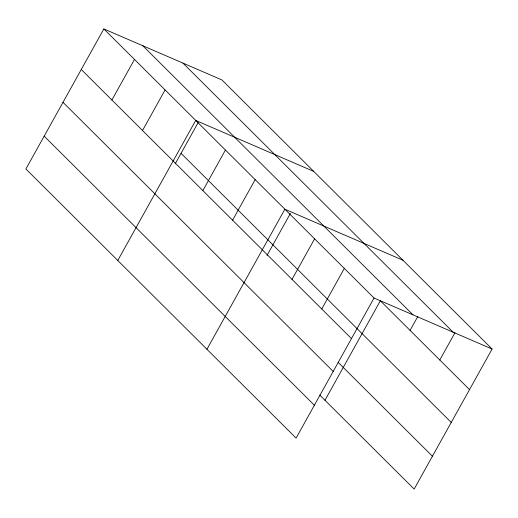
<?xml version="1.0" encoding="UTF-8"?>
<svg xmlns="http://www.w3.org/2000/svg" width="518" height="518" viewBox="0 0 518 518"><rect width="100%" height="100%" fill="white"/><g stroke="black" fill="none" stroke-linecap="round" stroke-linejoin="round"><path stroke-width="0.78" d="M103.846 28.93L25.9 168.978L296.102 438.073L374.048 298.025L103.846 28.93L221.898 79.927L492.1 349.022L414.154 489.07L319.839 395.143M111.888 100L134.473 59.428M142.515 130.497L165.093 89.925M117.767 260.47L195.713 120.422L313.766 171.419M175.168 163.895L198.154 122.591M202.855 190.592L225.44 150.026M232.582 220.195L255.16 179.623M206.935 349.268L284.881 209.227L402.933 260.224M267.035 255.387L290.41 213.39M292.022 279.396L314.601 238.824M321.743 308.993L344.328 268.428M324.987 400.265L380.354 300.79L469.522 389.594M410.075 330.393L417.864 316.401M439.795 359.991L454.979 332.711M374.048 298.025L492.1 349.022M182.945 63.099L453.14 332.193M142.806 45.759L413.001 314.853M181.047 153.328L451.249 422.423M81.268 69.496L351.469 338.591M338.112 362.315L432.426 456.241M62.995 102.324L333.197 371.419M44.172 136.15L314.368 405.244"/></g></svg>
